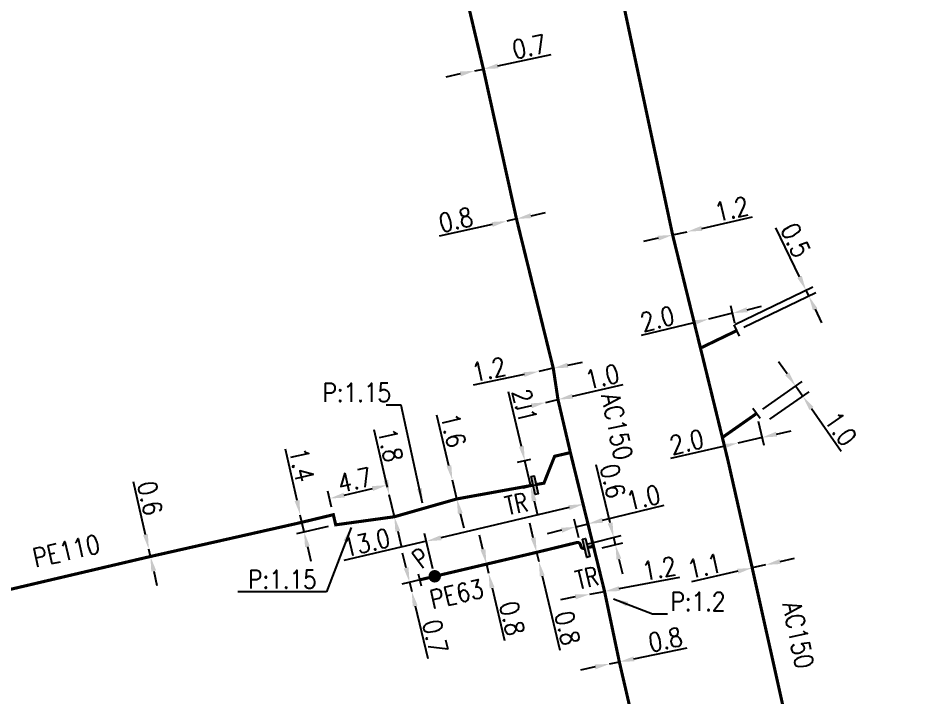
# Model space of a CAD drawing. Header units: millimetres. Extents: x 149996 to 151004, y 126998 to 128018.
# Drawn here: x 150835.9 to 150908.2, y 127224.4 to 127279.1 of the extents above; entities that cross this region are included whole.
import ezdxf
from ezdxf.enums import TextEntityAlignment as Align

# ---------------------------------------------------------------- set-up
doc = ezdxf.new("R2010")
doc.units = ezdxf.units.MM
doc.header["$PDMODE"] = 34
for name, pattern in [('L_100_AP', [14, 10, -1.5, 1, -1.5]), ('L_25_AP', [2000, 1000, 1000]), ('L_25_PE', [2000, 1000, 1000])]:
    doc.linetypes.add(name, pattern=pattern)
doc.layers.get('0').update_dxf_attribs({"linetype": 'CONTINUOUS'})
doc.layers.get('DEFPOINTS').update_dxf_attribs({"linetype": 'CONTINUOUS'})
for name, color, linetype in [('L_140', 3, 'CONTINUOUS'), ('L_150', 1, 'CONTINUOUS'), ('L_300', 7, 'CONTINUOUS'), ('L_340', 7, 'CONTINUOUS')]:
    doc.layers.add(name, color=color, linetype=linetype)
doc.styles.add('G_ROMANS', font='ROMANS.SHX', dxfattribs={"width": 0.75})
doc.styles.get("Standard").update_dxf_attribs({"font": 'romans.shx', "width": 0.85})
doc.dimstyles.get("Standard").update_dxf_attribs({"dimtxt": 1.5, "dimasz": 1.2, "dimexe": 0.625, "dimexo": 0.625, "dimgap": 0.25, "dimtad": 1, "dimdec": 1, "dimzin": 0, "dimdsep": 46, "dimtxsty": 'Standard', "dimcen": -0.5, "dimadec": 0, "dimazin": 0, "dimtfac": 1, "dimtdec": 1, "dimtmove": 0, "dimatfit": 3, "dimfxl": 0, "dimtolj": 1, "dimtzin": 0, "dimarcsym": 0})

# ---------------------------------------------------------------- blocks, each defined once
blk = doc.blocks.new('*D74')
at = {"layer": 'DEFPOINTS', "color": 0, "linetype": 'Continuous', "transparency": 16777216}
for p in [(150870.852, 127241.847), (150870.852, 127241.847), (150871.211, 127240.339)]:
    blk.add_point(p, dxfattribs=at)
at = {"layer": 'L_150', "color": 0, "linetype": 'Continuous', "lineweight": -2, "transparency": 16777216}
for p, q in [((150870.574, 127243.014), (150869.605, 127247.09)), ((150871.211, 127240.339), (150870.852, 127241.847)), ((150871.489, 127239.171), (150871.767, 127238.004))]:
    blk.add_line(p, q, dxfattribs=at)
at = {"layer": 'L_150', "color": 0, "linetype": 'Continuous', "transparency": 16777216}
for points in [[(150870.769, 127243.06), (150870.38, 127242.968), (150870.852, 127241.847)], [(150871.683, 127239.218), (150871.294, 127239.125), (150871.211, 127240.339)]]:
    blk.add_solid(points, dxfattribs=at)
at = {"layer": 'L_150', "color": 0, "linetype": 'Continuous', "transparency": 16777216, "insert": (150870.923, 127245.867), "char_height": 1.5, "attachment_point": 5, "rotation": 283.38438}
blk.add_mtext('\\A1;1.6', dxfattribs=at)
blk = doc.blocks.new('*D87')
at = {"layer": 'DEFPOINTS', "color": 0, "linetype": 'Continuous', "transparency": 16777216}
for p in [(150876.014, 127262.884), (150875.234, 127262.708), (150875.234, 127262.708)]:
    blk.add_point(p, dxfattribs=at)
at = {"layer": 'L_150', "color": 0, "linetype": 'Continuous', "lineweight": -2, "transparency": 16777216}
for p, q in [((150876.014, 127262.884), (150875.234, 127262.708)), ((150877.185, 127263.147), (150878.355, 127263.411)), ((150874.063, 127262.445), (150869.798, 127261.484))]:
    blk.add_line(p, q, dxfattribs=at)
at = {"layer": 'L_150', "color": 0, "linetype": 'Continuous', "transparency": 16777216}
for points in [[(150877.141, 127263.343), (150877.229, 127262.952), (150876.014, 127262.884)], [(150874.019, 127262.64), (150874.107, 127262.249), (150875.234, 127262.708)]]:
    blk.add_solid(points, dxfattribs=at)
at = {"layer": 'L_150', "color": 0, "linetype": 'Continuous', "transparency": 16777216, "insert": (150871.126, 127262.808), "char_height": 1.5, "attachment_point": 5, "rotation": 12.68803}
blk.add_mtext('\\A1;0.8', dxfattribs=at)
blk = doc.blocks.new('*D92')
at = {"layer": 'DEFPOINTS', "color": 0, "linetype": 'Continuous', "transparency": 16777216}
for p in [(150888.591, 127261.595), (150889.762, 127261.858), (150889.762, 127261.858)]:
    blk.add_point(p, dxfattribs=at)
at = {"layer": 'L_140', "color": 0, "linetype": 'Continuous', "lineweight": -2, "transparency": 16777216}
for p, q in [((150890.933, 127262.122), (150895.02, 127263.042)), ((150887.421, 127261.331), (150886.25, 127261.068)), ((150888.591, 127261.595), (150889.762, 127261.858))]:
    blk.add_line(p, q, dxfattribs=at)
at = {"layer": 'L_140', "color": 0, "linetype": 'Continuous', "transparency": 16777216}
for points in [[(150890.889, 127262.317), (150890.977, 127261.927), (150889.762, 127261.858)], [(150887.377, 127261.526), (150887.465, 127261.136), (150888.591, 127261.595)]]:
    blk.add_solid(points, dxfattribs=at)
at = {"layer": 'L_140', "color": 0, "linetype": 'Continuous', "transparency": 16777216, "insert": (150893.342, 127263.689), "char_height": 1.5, "attachment_point": 5, "rotation": 12.68803}
blk.add_mtext('\\A1;1.2', dxfattribs=at)
blk = doc.blocks.new('*D198')
at = {"layer": 'DEFPOINTS', "color": 0, "linetype": 'Continuous', "transparency": 16777216}
for p in [(150872.663, 127274.808), (150872.663, 127274.808), (150873.348, 127274.954)]:
    blk.add_point(p, dxfattribs=at)
at = {"layer": 'L_150', "color": 0, "linetype": 'Continuous', "lineweight": -2, "transparency": 16777216}
for p, q in [((150874.522, 127275.203), (150878.798, 127276.112)), ((150871.489, 127274.559), (150870.315, 127274.31)), ((150872.663, 127274.808), (150873.348, 127274.954))]:
    blk.add_line(p, q, dxfattribs=at)
at = {"layer": 'L_150', "color": 0, "linetype": 'Continuous', "transparency": 16777216}
for points in [[(150874.48, 127275.399), (150874.563, 127275.008), (150873.348, 127274.954)], [(150871.448, 127274.755), (150871.531, 127274.364), (150872.663, 127274.808)]]:
    blk.add_solid(points, dxfattribs=at)
at = {"layer": 'L_150', "color": 0, "linetype": 'Continuous', "transparency": 16777216, "insert": (150877.039, 127276.76), "char_height": 1.5, "attachment_point": 5, "rotation": 11.99362}
blk.add_mtext('\\A1;0.7', dxfattribs=at)
blk = doc.blocks.new('*D200')
at = {"layer": 'DEFPOINTS', "color": 0, "linetype": 'Continuous', "transparency": 16777216}
for p in [(150883.515, 127227.053), (150883.515, 127227.053), (150884.299, 127227.216)]:
    blk.add_point(p, dxfattribs=at)
at = {"layer": 'L_150', "color": 0, "linetype": 'Continuous', "lineweight": -2, "transparency": 16777216}
for p, q in [((150885.473, 127227.46), (150889.753, 127228.35)), ((150882.34, 127226.808), (150881.166, 127226.564)), ((150883.515, 127227.053), (150884.299, 127227.216))]:
    blk.add_line(p, q, dxfattribs=at)
at = {"layer": 'L_150', "color": 0, "linetype": 'Continuous', "transparency": 16777216}
for points in [[(150885.433, 127227.656), (150885.514, 127227.264), (150884.299, 127227.216)], [(150882.3, 127227.004), (150882.381, 127226.612), (150883.515, 127227.053)]]:
    blk.add_solid(points, dxfattribs=at)
at = {"layer": 'L_150', "color": 0, "linetype": 'Continuous', "transparency": 16777216, "insert": (150887.997, 127229.006), "char_height": 1.5, "attachment_point": 5, "rotation": 11.75149}
blk.add_mtext('\\A1;0.8', dxfattribs=at)
blk = doc.blocks.new('L_340_07')
at = {"color": 0, "linetype": 'Continuous', "const_width": 0.25, "flags": 128}
blk.add_lwpolyline([(0, 0), (1.25, 0)], dxfattribs=at)
at = {"color": 0, "linetype": 'Continuous', "flags": 128}
blk.add_lwpolyline([(1.25, -0.5), (1.25, 0.5)], dxfattribs=at)
at = {"color": 0, "linetype": 'Continuous', "style": 'G_ROMANS', "width": 0.75, "flags": 3}
for tag, p in [('DEF_LEG', (0.723, -3.465)), ('DEF_COUP', (0.723, -5.965)), ('DEF_TYPE', (0.723, -8.465))]:
    blk.add_attdef(tag, text='', height=1.2, dxfattribs=at).set_placement(p, align=Align.MIDDLE)
blk = doc.blocks.new('*D201')
at = {"layer": 'DEFPOINTS', "color": 0, "linetype": 'Continuous', "transparency": 16777216}
for p in [(150877.804, 127250.608), (150877.804, 127250.608), (150878.978, 127250.857)]:
    blk.add_point(p, dxfattribs=at)
at = {"layer": 'L_150', "color": 0, "linetype": 'Continuous', "lineweight": -2, "transparency": 16777216}
for p, q in [((150880.152, 127251.107), (150881.326, 127251.356)), ((150878.978, 127250.857), (150877.804, 127250.608)), ((150876.63, 127250.358), (150872.533, 127249.488))]:
    blk.add_line(p, q, dxfattribs=at)
at = {"layer": 'L_150', "color": 0, "linetype": 'Continuous', "transparency": 16777216}
for points in [[(150880.11, 127251.302), (150880.193, 127250.911), (150878.978, 127250.857)], [(150876.589, 127250.554), (150876.672, 127250.163), (150877.804, 127250.608)]]:
    blk.add_solid(points, dxfattribs=at)
at = {"layer": 'L_150', "color": 0, "linetype": 'Continuous', "transparency": 16777216, "insert": (150873.787, 127250.777), "char_height": 1.5, "attachment_point": 5, "rotation": 11.99362}
blk.add_mtext('\\A1;1.2', dxfattribs=at)
blk = doc.blocks.new('*D202')
at = {"layer": 'DEFPOINTS', "color": 0, "linetype": 'Continuous', "transparency": 16777216}
for p in [(150879.358, 127248.335), (150878.383, 127248.11), (150878.383, 127248.11)]:
    blk.add_point(p, dxfattribs=at)
at = {"layer": 'L_150', "color": 0, "linetype": 'Continuous', "lineweight": -2, "transparency": 16777216}
for p, q in [((150880.527, 127248.607), (150884.608, 127249.553)), ((150878.383, 127248.11), (150879.358, 127248.335)), ((150877.214, 127247.839), (150876.045, 127247.568))]:
    blk.add_line(p, q, dxfattribs=at)
at = {"layer": 'L_150', "color": 0, "linetype": 'Continuous', "transparency": 16777216}
for points in [[(150880.481, 127248.801), (150880.572, 127248.412), (150879.358, 127248.335)], [(150877.169, 127248.033), (150877.26, 127247.644), (150878.383, 127248.11)]]:
    blk.add_solid(points, dxfattribs=at)
at = {"layer": 'L_150', "color": 0, "linetype": 'Continuous', "transparency": 16777216, "insert": (150882.926, 127250.189), "char_height": 1.5, "attachment_point": 5, "rotation": 13.05432}
blk.add_mtext('\\A1;1.0', dxfattribs=at)
blk = doc.blocks.new('*D203')
at = {"layer": 'DEFPOINTS', "color": 0, "linetype": 'Continuous', "transparency": 16777216}
for p in [(150881.414, 127239.919), (150881.834, 127238.138), (150869.428, 127234.109)]:
    blk.add_point(p, dxfattribs=at)
at = {"layer": 'L_300', "color": 0, "linetype": 'Continuous', "lineweight": -2, "transparency": 16777216}
for p, q in [((150881.691, 127238.746), (150881.271, 127240.527)), ((150880.246, 127239.644), (150869.929, 127237.21)), ((150869.284, 127234.717), (150868.618, 127237.543)), ((150868.761, 127236.935), (150862.118, 127235.368))]:
    blk.add_line(p, q, dxfattribs=at)
at = {"layer": 'L_300', "color": 0, "linetype": 'Continuous', "transparency": 16777216}
for points in [[(150880.2, 127239.838), (150880.292, 127239.449), (150881.414, 127239.919)], [(150869.883, 127237.405), (150869.975, 127237.016), (150868.761, 127236.935)]]:
    blk.add_solid(points, dxfattribs=at)
at = {"layer": 'L_300', "color": 0, "linetype": 'Continuous', "transparency": 16777216, "insert": (150863.934, 127236.824), "char_height": 1.5, "attachment_point": 5, "rotation": 13.2706}
blk.add_mtext('\\A1;13.0', dxfattribs=at)
blk = doc.blocks.new('*D204')
at = {"layer": 'DEFPOINTS', "color": 0, "linetype": 'Continuous', "transparency": 16777216}
for p in [(150876.683, 127243.403), (150877.745, 127243.651), (150878.223, 127241.607)]:
    blk.add_point(p, dxfattribs=at)
at = {"layer": 'L_150', "color": 0, "linetype": 'Continuous', "lineweight": -2, "transparency": 16777216}
for p, q in [((150876.41, 127244.572), (150875.381, 127248.971)), ((150877.136, 127243.509), (150876.074, 127243.261)), ((150877.161, 127241.358), (150876.683, 127243.403)), ((150877.614, 127241.464), (150876.553, 127241.216)), ((150877.434, 127240.19), (150877.708, 127239.021))]:
    blk.add_line(p, q, dxfattribs=at)
at = {"layer": 'L_150', "color": 0, "linetype": 'Continuous', "transparency": 16777216}
for points in [[(150876.604, 127244.617), (150876.215, 127244.526), (150876.683, 127243.403)], [(150877.629, 127240.235), (150877.24, 127240.144), (150877.161, 127241.358)]]:
    blk.add_solid(points, dxfattribs=at)
at = {"layer": 'L_150', "color": 0, "linetype": 'Continuous', "transparency": 16777216, "insert": (150876.674, 127247.832), "char_height": 1.5, "attachment_point": 5, "rotation": 283.16297}
blk.add_mtext('\\A1;2.1', dxfattribs=at)
blk = doc.blocks.new('L_340_19')
at = {"linetype": 'Continuous'}
blk.add_hatch(color=0, dxfattribs=at).paths.add_polyline_path([(0.125, 0.75), (-0.125, 0.75), (-0.125, -0.75), (0.125, -0.75)])
at = {"color": 0, "linetype": 'Continuous'}
blk.add_lwpolyline([(-0.125, 0.75), (0.125, 0.75), (0.125, -0.75), (-0.125, -0.75)], close=True, dxfattribs=at)
at = {"color": 0, "linetype": 'Continuous', "style": 'G_ROMANS', "width": 0.75}
for tag, height, flags, p in [('TR', 1.5, 8, (0, 3)), ('DEF_LEG', 1.2, 3, (0, -5)), ('DEF_COUP', 1.2, 3, (0, -7.5)), ('DEF_TYPE', 1.2, 3, (0, -10))]:
    blk.add_attdef(tag, text='', height=height, dxfattribs=dict(at, flags=flags)).set_placement(p, align=Align.MIDDLE)
blk = doc.blocks.new('*D206')
at = {"layer": 'DEFPOINTS', "color": 0, "linetype": 'Continuous', "transparency": 16777216}
for p in [(150895, 127234.782), (150896.072, 127235.026), (150896.072, 127235.026)]:
    blk.add_point(p, dxfattribs=at)
at = {"layer": 'L_140', "color": 0, "linetype": 'Continuous', "lineweight": -2, "transparency": 16777216}
for p, q in [((150897.242, 127235.293), (150898.412, 127235.56)), ((150893.83, 127234.515), (150890.101, 127233.664)), ((150896.072, 127235.026), (150895, 127234.782))]:
    blk.add_line(p, q, dxfattribs=at)
at = {"layer": 'L_140', "color": 0, "linetype": 'Continuous', "transparency": 16777216}
for points in [[(150897.198, 127235.488), (150897.287, 127235.098), (150896.072, 127235.026)], [(150893.785, 127234.71), (150893.874, 127234.32), (150895, 127234.782)]]:
    blk.add_solid(points, dxfattribs=at)
at = {"layer": 'L_140', "color": 0, "linetype": 'Continuous', "transparency": 16777216, "insert": (150891.158, 127234.931), "char_height": 1.5, "attachment_point": 5, "rotation": 12.852}
blk.add_mtext('\\A1;1.1', dxfattribs=at)
blk = doc.blocks.new('*D207')
at = {"layer": 'DEFPOINTS', "color": 0, "linetype": 'Continuous', "transparency": 16777216}
for p in [(150899.076, 127248.605), (150895.344, 127247.212), (150895.918, 127246.393)]:
    blk.add_point(p, dxfattribs=at)
at = {"layer": 'L_340', "color": 0, "linetype": 'Continuous', "lineweight": -2, "transparency": 16777216}
for p, q in [((150897.813, 127250.407), (150897.125, 127251.39)), ((150895.856, 127247.571), (150899.014, 127249.783)), ((150898.502, 127249.424), (150899.076, 127248.605)), ((150896.43, 127246.752), (150899.588, 127248.964)), ((150899.764, 127247.623), (150902.168, 127244.191))]:
    blk.add_line(p, q, dxfattribs=at)
at = {"layer": 'L_340', "color": 0, "linetype": 'Continuous', "transparency": 16777216}
for points in [[(150897.977, 127250.522), (150897.65, 127250.292), (150898.502, 127249.424)], [(150899.928, 127247.737), (150899.601, 127247.508), (150899.076, 127248.605)]]:
    blk.add_solid(points, dxfattribs=at)
at = {"layer": 'L_340', "color": 0, "linetype": 'Continuous', "transparency": 16777216, "insert": (150902.13, 127245.989), "char_height": 1.5, "attachment_point": 5, "rotation": 305.01531}
blk.add_mtext('\\A1;1.0', dxfattribs=at)
blk = doc.blocks.new('*D208')
at = {"layer": 'DEFPOINTS', "color": 0, "linetype": 'Continuous', "transparency": 16777216}
for p in [(150899.333, 127257.137), (150893.033, 127254.1), (150893.758, 127253.895)]:
    blk.add_point(p, dxfattribs=at)
at = {"layer": 'L_340', "color": 0, "linetype": 'Continuous', "lineweight": -2, "transparency": 16777216}
for p, q in [((150898.811, 127258.218), (150896.913, 127262.156)), ((150893.596, 127254.372), (150899.896, 127257.409)), ((150894.321, 127254.166), (150900.113, 127256.958)), ((150899.55, 127256.687), (150899.333, 127257.137)), ((150900.071, 127255.606), (150900.592, 127254.525))]:
    blk.add_line(p, q, dxfattribs=at)
at = {"layer": 'L_340', "color": 0, "linetype": 'Continuous', "transparency": 16777216}
for points in [[(150898.992, 127258.305), (150898.631, 127258.131), (150899.333, 127257.137)], [(150900.251, 127255.693), (150899.891, 127255.519), (150899.55, 127256.687)]]:
    blk.add_solid(points, dxfattribs=at)
at = {"layer": 'L_340', "color": 0, "linetype": 'Continuous', "transparency": 16777216, "insert": (150898.503, 127261.162), "char_height": 1.5, "attachment_point": 5, "rotation": 295.73604}
blk.add_mtext('\\A1;0.5', dxfattribs=at)
blk = doc.blocks.new('*D209')
at = {"layer": 'DEFPOINTS', "color": 0, "linetype": 'Continuous', "transparency": 16777216}
for p in [(150891.476, 127254.814), (150891.476, 127254.814), (150893.758, 127253.895)]:
    blk.add_point(p, dxfattribs=at)
at = {"layer": 'L_340', "color": 0, "linetype": 'Continuous', "lineweight": -2, "transparency": 16777216}
for p, q in [((150893.61, 127254.502), (150893.271, 127255.894)), ((150894.585, 127255.571), (150895.751, 127255.854)), ((150893.419, 127255.287), (150891.476, 127254.814)), ((150890.31, 127254.531), (150886.062, 127253.497))]:
    blk.add_line(p, q, dxfattribs=at)
at = {"layer": 'L_340', "color": 0, "linetype": 'Continuous', "transparency": 16777216}
for points in [[(150894.538, 127255.765), (150894.632, 127255.376), (150893.419, 127255.287)], [(150890.263, 127254.725), (150890.357, 127254.336), (150891.476, 127254.814)]]:
    blk.add_solid(points, dxfattribs=at)
at = {"layer": 'L_340', "color": 0, "linetype": 'Continuous', "transparency": 16777216, "insert": (150887.367, 127254.844), "char_height": 1.5, "attachment_point": 5, "rotation": 13.67422}
blk.add_mtext('\\A1;2.0', dxfattribs=at)
blk = doc.blocks.new('*D210')
at = {"layer": 'DEFPOINTS', "color": 0, "linetype": 'Continuous', "transparency": 16777216}
for p in [(150895.348, 127247.214), (150893.839, 127244.839), (150893.839, 127244.839)]:
    blk.add_point(p, dxfattribs=at)
at = {"layer": 'L_340', "color": 0, "linetype": 'Continuous', "lineweight": -2, "transparency": 16777216}
for p, q in [((150895.487, 127246.605), (150895.928, 127244.676)), ((150896.959, 127245.553), (150898.129, 127245.821)), ((150895.789, 127245.285), (150893.839, 127244.839)), ((150892.67, 127244.571), (150888.408, 127243.596))]:
    blk.add_line(p, q, dxfattribs=at)
at = {"layer": 'L_340', "color": 0, "linetype": 'Continuous', "transparency": 16777216}
for points in [[(150896.914, 127245.748), (150897.003, 127245.358), (150895.789, 127245.285)], [(150892.625, 127244.766), (150892.714, 127244.377), (150893.839, 127244.839)]]:
    blk.add_solid(points, dxfattribs=at)
at = {"layer": 'L_340', "color": 0, "linetype": 'Continuous', "transparency": 16777216, "insert": (150889.731, 127244.925), "char_height": 1.5, "attachment_point": 5, "rotation": 12.89096}
blk.add_mtext('\\A1;2.0', dxfattribs=at)
blk = doc.blocks.new('*D362')
at = {"layer": 'DEFPOINTS', "color": 0, "linetype": 'Continuous', "transparency": 16777216}
for p in [(150877.639, 127236.04), (150877.813, 127235.31), (150877.813, 127235.31)]:
    blk.add_point(p, dxfattribs=at)
at = {"layer": 'L_150', "color": 0, "linetype": 'Continuous', "lineweight": -2, "transparency": 16777216}
for p, q in [((150877.361, 127237.207), (150877.084, 127238.375)), ((150877.639, 127236.04), (150877.813, 127235.31)), ((150878.091, 127234.143), (150879.515, 127228.158))]:
    blk.add_line(p, q, dxfattribs=at)
at = {"layer": 'L_150', "color": 0, "linetype": 'Continuous', "transparency": 16777216}
for points in [[(150877.556, 127237.254), (150877.167, 127237.161), (150877.639, 127236.04)], [(150878.285, 127234.189), (150877.896, 127234.097), (150877.813, 127235.31)]]:
    blk.add_solid(points, dxfattribs=at)
at = {"layer": 'L_150', "color": 0, "linetype": 'Continuous', "transparency": 16777216, "insert": (150880.12, 127229.932), "char_height": 1.5, "attachment_point": 5, "rotation": 283.38438}
blk.add_mtext('\\A1;0.8', dxfattribs=at)
blk = doc.blocks.new('*D363')
at = {"layer": 'DEFPOINTS', "color": 0, "linetype": 'Continuous', "transparency": 16777216}
for p in [(150873.595, 127235.088), (150873.768, 127234.358), (150873.768, 127234.358)]:
    blk.add_point(p, dxfattribs=at)
at = {"layer": 'L_150', "color": 0, "linetype": 'Continuous', "lineweight": -2, "transparency": 16777216}
for p, q in [((150873.317, 127236.255), (150873.039, 127237.423)), ((150873.595, 127235.088), (150873.768, 127234.358)), ((150874.046, 127233.191), (150875.058, 127228.938))]:
    blk.add_line(p, q, dxfattribs=at)
at = {"layer": 'L_150', "color": 0, "linetype": 'Continuous', "transparency": 16777216}
for points in [[(150873.512, 127236.301), (150873.122, 127236.209), (150873.595, 127235.088)], [(150874.241, 127233.237), (150873.852, 127233.144), (150873.768, 127234.358)]]:
    blk.add_solid(points, dxfattribs=at)
at = {"layer": 'L_150', "color": 0, "linetype": 'Continuous', "transparency": 16777216, "insert": (150875.664, 127230.712), "char_height": 1.5, "attachment_point": 5, "rotation": 283.38438}
blk.add_mtext('\\A1;0.8', dxfattribs=at)
blk = doc.blocks.new('*D364')
at = {"layer": 'DEFPOINTS', "color": 0, "linetype": 'Continuous', "transparency": 16777216}
for p in [(150881.929, 127232.67), (150881.929, 127232.67), (150883.108, 127232.892)]:
    blk.add_point(p, dxfattribs=at)
at = {"layer": 'L_150', "color": 0, "linetype": 'Continuous', "lineweight": -2, "transparency": 16777216}
for p, q in [((150884.288, 127233.114), (150889.158, 127234.03)), ((150880.75, 127232.448), (150879.57, 127232.226)), ((150881.929, 127232.67), (150883.108, 127232.892))]:
    blk.add_line(p, q, dxfattribs=at)
at = {"layer": 'L_150', "color": 0, "linetype": 'Continuous', "transparency": 16777216}
for points in [[(150884.251, 127233.31), (150884.325, 127232.917), (150883.108, 127232.892)], [(150880.713, 127232.644), (150880.787, 127232.251), (150881.929, 127232.67)]]:
    blk.add_solid(points, dxfattribs=at)
at = {"layer": 'L_150', "color": 0, "linetype": 'Continuous', "transparency": 16777216, "insert": (150887.504, 127234.737), "char_height": 1.5, "attachment_point": 5, "rotation": 10.66153}
blk.add_mtext('\\A1;1.2', dxfattribs=at)
blk = doc.blocks.new('L_300_12')
at = {"color": 0, "linetype": 'Continuous', "const_width": 0.497, "flags": 128}
blk.add_lwpolyline([(-0.252, 0, 1), (0.252, 0, 1)], format="xyb", close=True, dxfattribs=at)
at = {"color": 0, "linetype": 'Continuous', "style": 'G_ROMANS', "width": 0.75}
blk.add_text('P', height=1.5, dxfattribs=at).set_placement((0, 1.85), align=Align.MIDDLE)
at = {"color": 0, "linetype": 'Continuous', "style": 'G_ROMANS', "width": 0.75, "flags": 3}
for tag, p in [('DEF_LEG', (0, -5)), ('DEF_COUP', (0, -7.5)), ('DEF_TYPE', (0, -10))]:
    blk.add_attdef(tag, text='', height=1.2, dxfattribs=at).set_placement(p, align=Align.MIDDLE)
blk = doc.blocks.new('*D365')
at = {"layer": 'DEFPOINTS', "color": 0, "linetype": 'Continuous', "transparency": 16777216}
for p in [(150881.181, 127236.589), (150882.295, 127236.242), (150883.984, 127236.652)]:
    blk.add_point(p, dxfattribs=at)
at = {"layer": 'L_150', "color": 0, "linetype": 'Continuous', "lineweight": -2, "transparency": 16777216}
for p, q in [((150883.559, 127238.401), (150882.421, 127243.086)), ((150881.789, 127236.736), (150884.45, 127237.383)), ((150882.902, 127236.389), (150884.591, 127236.8)), ((150883.984, 127236.652), (150883.842, 127237.235)), ((150884.267, 127235.486), (150884.55, 127234.32))]:
    blk.add_line(p, q, dxfattribs=at)
at = {"layer": 'L_150', "color": 0, "linetype": 'Continuous', "transparency": 16777216}
for points in [[(150883.753, 127238.448), (150883.365, 127238.354), (150883.842, 127237.235)], [(150884.461, 127235.533), (150884.073, 127235.439), (150883.984, 127236.652)]]:
    blk.add_solid(points, dxfattribs=at)
at = {"layer": 'L_150', "color": 0, "linetype": 'Continuous', "transparency": 16777216, "insert": (150883.767, 127241.781), "char_height": 1.5, "attachment_point": 5, "rotation": 283.65041}
blk.add_mtext('\\A1;0.6', dxfattribs=at)
blk = doc.blocks.new('*D366')
at = {"layer": 'DEFPOINTS', "color": 0, "linetype": 'Continuous', "transparency": 16777216}
for p in [(150881.786, 127238.336), (150881.834, 127238.138), (150881.181, 127236.589)]:
    blk.add_point(p, dxfattribs=at)
at = {"layer": 'L_150', "color": 0, "linetype": 'Continuous', "lineweight": -2, "transparency": 16777216}
for p, q in [((150882.952, 127238.619), (150887.922, 127239.826)), ((150881.687, 127238.745), (150881.639, 127238.943)), ((150881.034, 127237.196), (150880.667, 127238.707)), ((150880.814, 127238.1), (150881.786, 127238.336)), ((150879.648, 127237.816), (150878.482, 127237.533))]:
    blk.add_line(p, q, dxfattribs=at)
at = {"layer": 'L_150', "color": 0, "linetype": 'Continuous', "transparency": 16777216}
for points in [[(150882.905, 127238.813), (150882.999, 127238.424), (150881.786, 127238.336)], [(150879.601, 127238.011), (150879.695, 127237.622), (150880.814, 127238.1)]]:
    blk.add_solid(points, dxfattribs=at)
at = {"layer": 'L_150', "color": 0, "linetype": 'Continuous', "transparency": 16777216, "insert": (150886.233, 127240.445), "char_height": 1.5, "attachment_point": 5, "rotation": 13.65041}
blk.add_mtext('\\A1;1.0', dxfattribs=at)
blk = doc.blocks.new('*D367')
at = {"layer": 'DEFPOINTS', "color": 0, "linetype": 'Continuous', "transparency": 16777216}
for p in [(150869.428, 127234.109), (150867.575, 127232.897), (150867.575, 127232.897)]:
    blk.add_point(p, dxfattribs=at)
at = {"layer": 'L_300', "color": 0, "linetype": 'Continuous', "lineweight": -2, "transparency": 16777216}
for p, q in [((150867.124, 127234.794), (150866.846, 127235.962)), ((150868.82, 127233.964), (150866.793, 127233.482)), ((150867.401, 127233.627), (150867.575, 127232.897)), ((150867.853, 127231.73), (150868.865, 127227.477))]:
    blk.add_line(p, q, dxfattribs=at)
at = {"layer": 'L_300', "color": 0, "linetype": 'Continuous', "transparency": 16777216}
for points in [[(150867.318, 127234.841), (150866.929, 127234.748), (150867.401, 127233.627)], [(150868.047, 127231.776), (150867.658, 127231.684), (150867.575, 127232.897)]]:
    blk.add_solid(points, dxfattribs=at)
at = {"layer": 'L_300', "color": 0, "linetype": 'Continuous', "transparency": 16777216, "insert": (150869.47, 127229.251), "char_height": 1.5, "attachment_point": 5, "rotation": 283.38438}
blk.add_mtext('\\A1;0.7', dxfattribs=at)
blk = doc.blocks.new('*D615')
at = {"layer": 'DEFPOINTS', "color": 0, "linetype": 'Continuous', "transparency": 16777216}
for p in [(150865.77, 127240.658), (150865.77, 127240.658), (150866.18, 127238.905)]:
    blk.add_point(p, dxfattribs=at)
at = {"layer": 'L_150', "color": 0, "linetype": 'Continuous', "lineweight": -2, "transparency": 16777216}
for p, q in [((150865.497, 127241.827), (150864.543, 127245.906)), ((150866.18, 127238.905), (150865.77, 127240.658)), ((150866.453, 127237.737), (150866.726, 127236.569))]:
    blk.add_line(p, q, dxfattribs=at)
at = {"layer": 'L_150', "color": 0, "linetype": 'Continuous', "transparency": 16777216}
for points in [[(150865.691, 127241.872), (150865.302, 127241.781), (150865.77, 127240.658)], [(150866.648, 127237.783), (150866.258, 127237.691), (150866.18, 127238.905)]]:
    blk.add_solid(points, dxfattribs=at)
at = {"layer": 'L_150', "color": 0, "linetype": 'Continuous', "transparency": 16777216, "insert": (150865.857, 127244.678), "char_height": 1.5, "attachment_point": 5, "rotation": 283.16297}
blk.add_mtext('\\A1;1.8', dxfattribs=at)
blk = doc.blocks.new('*D616')
at = {"layer": 'DEFPOINTS', "color": 0, "linetype": 'Continuous', "transparency": 16777216}
for p in [(150865.585, 127241.449), (150865.77, 127240.658), (150861.263, 127239.069)]:
    blk.add_point(p, dxfattribs=at)
at = {"layer": 'L_150', "color": 0, "linetype": 'Continuous', "lineweight": -2, "transparency": 16777216}
for p, q in [((150865.628, 127241.267), (150865.443, 127242.057)), ((150862.128, 127240.64), (150864.417, 127241.176)), ((150861.121, 127239.678), (150860.818, 127240.976))]:
    blk.add_line(p, q, dxfattribs=at)
at = {"layer": 'L_150', "color": 0, "linetype": 'Continuous', "transparency": 16777216}
for points in [[(150864.371, 127241.37), (150864.462, 127240.981), (150865.585, 127241.449)], [(150862.083, 127240.835), (150862.174, 127240.446), (150860.96, 127240.367)]]:
    blk.add_solid(points, dxfattribs=at)
at = {"layer": 'L_150', "color": 0, "linetype": 'Continuous', "transparency": 16777216, "insert": (150862.989, 127241.869), "char_height": 1.5, "attachment_point": 5, "rotation": 13.16297}
blk.add_mtext('\\A1;4.7', dxfattribs=at)
blk = doc.blocks.new('*D634')
at = {"layer": 'DEFPOINTS', "color": 0, "linetype": 'Continuous', "transparency": 16777216}
for p in [(150846.399, 127236.289), (150846.399, 127236.289), (150846.531, 127235.704)]:
    blk.add_point(p, dxfattribs=at)
at = {"layer": 'L_150', "color": 0, "linetype": 'Continuous', "lineweight": -2, "transparency": 16777216}
for p, q in [((150846.135, 127237.459), (150845.173, 127241.724)), ((150846.531, 127235.704), (150846.399, 127236.289)), ((150846.795, 127234.533), (150847.06, 127233.362))]:
    blk.add_line(p, q, dxfattribs=at)
at = {"layer": 'L_150', "color": 0, "linetype": 'Continuous', "transparency": 16777216}
for points in [[(150846.33, 127237.503), (150845.94, 127237.415), (150846.399, 127236.289)], [(150846.991, 127234.577), (150846.6, 127234.489), (150846.531, 127235.704)]]:
    blk.add_solid(points, dxfattribs=at)
at = {"layer": 'L_150', "color": 0, "linetype": 'Continuous', "transparency": 16777216, "insert": (150846.498, 127240.397), "char_height": 1.5, "attachment_point": 5, "rotation": 282.71111}
blk.add_mtext('\\A1;0.6', dxfattribs=at)
blk = doc.blocks.new('*D643')
at = {"layer": 'DEFPOINTS', "color": 0, "linetype": 'Continuous', "transparency": 16777216}
for p in [(150858.603, 127239.041), (150858.603, 127239.041), (150861.454, 127238.253)]:
    blk.add_point(p, dxfattribs=at)
at = {"layer": 'L_150', "color": 0, "linetype": 'Continuous', "lineweight": -2, "transparency": 16777216}
for p, q in [((150858.339, 127240.212), (150857.403, 127244.358)), ((150858.91, 127237.679), (150858.603, 127239.041)), ((150860.845, 127238.115), (150858.3, 127237.541)), ((150859.174, 127236.508), (150859.438, 127235.338))]:
    blk.add_line(p, q, dxfattribs=at)
at = {"layer": 'L_150', "color": 0, "linetype": 'Continuous', "transparency": 16777216}
for points in [[(150858.534, 127240.256), (150858.143, 127240.168), (150858.603, 127239.041)], [(150859.369, 127236.552), (150858.979, 127236.464), (150858.91, 127237.679)]]:
    blk.add_solid(points, dxfattribs=at)
at = {"layer": 'L_150', "color": 0, "linetype": 'Continuous', "transparency": 16777216, "insert": (150858.714, 127243.09), "char_height": 1.5, "attachment_point": 5, "rotation": 282.71111}
blk.add_mtext('\\A1;1.4', dxfattribs=at)

msp = doc.modelspace()

# ---------------------------------------------------------------- linework, layer by layer
at = {"layer": 'L_140', "linetype": 'L_100_AP', "flags": 128}
msp.add_lwpolyline([(150948.317, 127000, 0.25, 0.25, 0), (150947.392, 127004.023, 0.25, 0.25, 0), (150943.73, 127019.952, 0.25, 0.25, 0), (150943.057, 127022.875, 0.25, 0.25, 0), (150941.545, 127028.652, 0.25, 0.25, 0), (150938.235, 127043.652, 0.25, 0.25, 0), (150936.863, 127049.74, 0.25, 0.25, 0), (150933.519, 127064.575, 0.25, 0.25, 0), (150932.64, 127068.477, 0.25, 0.25, 0), (150930.073, 127079.717, 0.25, 0.25, 0), (150929.825, 127080.799, 0.25, 0.25, 0), (150925.323, 127100.433, 0.25, 0.25, 0), (150922.192, 127114.088, 0.25, 0.25, 0), (150918.524, 127130.613, 0.25, 0.25, 0), (150917.46, 127135.405, 0.25, 0.25, 0), (150916.922, 127137.704, 0.25, 0.25, 0), (150914.843, 127146.589, 0.25, 0.25, 0), (150913.19, 127153.883, 0.25, 0.25, 0), (150910.564, 127165.476, 0.25, 0.25, 0), (150910.157, 127167.316, 0.25, 0.25, 0), (150908.125, 127176.497, 0.25, 0.25, 0), (150901.11, 127207.247, 0.25, 0.25, 0), (150900.893, 127208.226, 0.25, 0.25, 0), (150898.353, 127219.718, 0.25, 0.25, 0), (150895, 127234.782, 0.25, 0.25, 0), (150893.036, 127243.484, 0.25, 0.25, 0), (150891.215, 127250.927, 0.25, 0.25, 0), (150891.215, 127250.927, 0.25, 0.25, 0), (150891.215, 127250.927, 0.25, 0.25, 0), (150888.591, 127261.595, 0.25, 0.25, 0), (150883.038, 127287.655, 0.25, 0.25, 0), (150878.686, 127307.574, 0.25, 0.25, 0), (150876.966, 127315.443, 0.25, 0.25, 0), (150876.799, 127316.135, 0.25, 0.25, 0), (150875.072, 127323.267, 0.25, 0.25, 0), (150871.921, 127337.672, 0.25, 0.25, 0), (150869.927, 127346.237, 0.25, 0.25, 0), (150863.77, 127373.928, 0.25, 0.25, 0), (150861.288, 127384.898, 0.25, 0.25, 0), (150858.449, 127397.33, 0.25, 0.25, 0), (150851.895, 127426.532, 0.25, 0.25, 0), (150849.826, 127436.258, 0.25, 0.25, 0), (150847.643, 127445.435, 0.25, 0.25, 0), (150846.623, 127449.346, 0.25, 0.25, 0), (150841.596, 127472.527, 0.25, 0.25, 0), (150840.827, 127475.756, 0.25, 0.25, 0), (150843.068, 127476.374, 0.25, 0.25, 0), (150845.688, 127477.111, 0.25, 0.25, 0), (150847.236, 127473.418, 0.25, 0.25, 0), (150853.844, 127476.252, 0, 0, 0)], format="xyseb", dxfattribs=at)
at = {"layer": 'L_140', "linetype": 'L_100_AP', "const_width": 0.25, "flags": 128}
for points in [[(150892.632, 127253.352), (150892.632, 127253.352), (150890.832, 127252.484)], [(150892.595, 127245.286), (150894.324, 127246.497)]]:
    msp.add_lwpolyline(points, dxfattribs=at)
at = {"layer": 'L_150', "linetype": 'L_25_AP', "flags": 128}
msp.add_lwpolyline([(150936.155, 127000, 0.25, 0.25, 0), (150934.588, 127006.775, 0.25, 0.25, 0), (150933.602, 127011.041, 0.25, 0.25, 0), (150930.829, 127023.677, 0.25, 0.25, 0), (150929.366, 127030.336, 0.25, 0.25, 0), (150929.366, 127030.336, 0.25, 0.25, 0), (150927.187, 127039.758, 0.25, 0.25, 0), (150926.468, 127042.87, 0.25, 0.25, 0), (150925.487, 127047.111, 0.25, 0.25, 0), (150924.83, 127049.981, 0.25, 0.25, 0), (150918.65, 127077.217, 0.25, 0.25, 0), (150917.337, 127082.634, 0.25, 0.25, 0), (150915.024, 127092.179, 0.25, 0.25, 0), (150913.922, 127096.728, 0.25, 0.25, 0), (150913.561, 127099.324, 0.25, 0.25, 0), (150909.568, 127116.006, 0.25, 0.25, 0), (150909.327, 127117.078, 0.25, 0.25, 0), (150906.868, 127128.035, 0.25, 0.25, 0), (150903.29, 127143.977, 0.25, 0.25, 0), (150900.468, 127156.687, 0.25, 0.25, 0), (150899.825, 127159.587, 0.25, 0.25, 0), (150898.025, 127166.738, 0.25, 0.25, 0), (150895.831, 127176.512, 0.25, 0.25, 0), (150891.414, 127196.396, 0.25, 0.25, 0), (150888.772, 127207.92, 0.25, 0.25, 0), (150888.32, 127209.868, 0.25, 0.25, 0), (150886.499, 127217.724, 0.25, 0.25, 0), (150884.299, 127227.216, 0.25, 0.25, 0), (150883.108, 127232.892, 0.25, 0.25, 0), (150880.356, 127244.07, 0.25, 0.25, 0), (150879.358, 127248.335, 0.25, 0.25, 0), (150878.978, 127250.857, 0.25, 0.25, 0), (150876.014, 127262.884, 0.25, 0.25, 0), (150873.348, 127274.954, 0.25, 0.25, 0), (150871.542, 127282.604, 0.25, 0.25, 0), (150869.13, 127294.015, 0.25, 0.25, 0), (150867.359, 127303.589, 0.25, 0.25, 0), (150864.895, 127316.126, 0.25, 0.25, 0), (150862.879, 127325.283, 0.25, 0.25, 0), (150855.439, 127358.182, 0.25, 0.25, 0), (150853.238, 127368.34, 0.25, 0.25, 0), (150847.668, 127393.74, 0.25, 0.25, 0), (150845.094, 127404.644, 0.25, 0.25, 0), (150844.003, 127409.269, 0.25, 0.25, 0), (150842.947, 127414.084, 0.25, 0.25, 0), (150839.443, 127430.253, 0.25, 0.25, 0), (150836.525, 127443.252, 0.25, 0.25, 0), (150834.624, 127451.718, 0.25, 0.25, 0), (150831.6, 127464.102, 0.25, 0.25, 0), (150830.042, 127471.182, 0.25, 0.25, 0), (150830.042, 127471.182, 0.25, 0.25, 0), (150826.304, 127488.616, 0.25, 0.25, 0), (150825.652, 127491.654, 0.25, 0.25, 0), (150820.73, 127512.882, 0.25, 0.25, 0), (150819.129, 127520.352, 0.25, 0.25, 0), (150816.669, 127531.176, 0.25, 0.25, 0), (150813.157, 127548.768, 0.25, 0.25, 0), (150813.157, 127548.768, 0.25, 0.25, 0), (150810.698, 127554.686, 0, 0, 0)], format="xyseb", dxfattribs=at)
at = {"layer": 'L_150', "linetype": 'L_25_AP', "const_width": 0.25, "flags": 128}
for points in [[(150877.598, 127241.494), (150878.223, 127241.607), (150879.085, 127243.773), (150880.356, 127244.07)], [(150881.744, 127236.419), (150882.223, 127236.536)]]:
    msp.add_lwpolyline(points, dxfattribs=at)
at = {"layer": 'L_150', "linetype": 'L_25_PE', "const_width": 0.25, "flags": 128}
msp.add_lwpolyline([(150800.821, 127226.557), (150804.678, 127226.877), (150817.674, 127228.739), (150827.02, 127231.127), (150846.531, 127235.704), (150858.392, 127238.379), (150861.263, 127239.069), (150861.454, 127238.253), (150866.18, 127238.905), (150871.211, 127240.339), (150877.353, 127241.449)], dxfattribs=at)
at = {"layer": 'L_150', "linetype": 'L_25_PE', "flags": 128}
msp.add_lwpolyline([(150881.501, 127236.36, 0.25, 0.25, 0), (150881.494, 127236.359, 0.25, 0.25, -0.414214), (150881.193, 127236.543, 0.25, 0.25, 0), (150881.169, 127236.64, 0.25, 0.25, 0.414214), (150880.867, 127236.824, 0.25, 0.25, 0), (150877.639, 127236.04, 0.25, 0.25, 0), (150873.595, 127235.088, 0.25, 0.25, 0), (150873.595, 127235.088, 0.25, 0.25, 0), (150869.428, 127234.109, 0, 0, 0)], format="xyseb", dxfattribs=at)

# ---------------------------------------------------------------- block references
at = {"layer": 'L_300', "rotation": 36.72989774319693}
msp.add_blockref('L_300_12', (150869.428, 127234.109), dxfattribs=at)
at = {"layer": 'L_340'}
for p, rotation in [((150892.632, 127253.352), 25.73604364252163), ((150894.324, 127246.497), 35.01531302089219), ((150869.428, 127234.109), 193.3843849244982)]:
    msp.add_blockref('L_340_07', p, dxfattribs=dict(at, rotation=rotation))
ref = msp.add_blockref('L_340_19', (150877.48, 127241.445), dxfattribs=dict(at, rotation=12.25868245219388))
ref.add_attrib('TR', 'TR', dxfattribs={"layer": '0', "color": 0, "linetype": 'Continuous', "height": 1.5, "rotation": 12.25868, "style": 'G_ROMANS', "width": 0.75, "flags": 8}).set_placement((150876.003, 127239.939), align=Align.MIDDLE)
ref = msp.add_blockref('L_340_19', (150881.622, 127236.39), dxfattribs=dict(at, rotation=13.65041333953045))
ref.add_attrib('TR', 'TR', dxfattribs={"layer": '0', "color": 0, "linetype": 'Continuous', "height": 1.5, "rotation": 13.65041, "style": 'G_ROMANS', "width": 0.75, "flags": 8}).set_placement((150881.682, 127233.979), align=Align.MIDDLE)

# ---------------------------------------------------------------- texts
at = {"layer": 'L_140', "linetype": 'Continuous', "width": 0.85}
msp.add_text('AC150', height=1.5, rotation=281.69256, dxfattribs=at).set_placement((150898.713, 127229.372), align=Align.MIDDLE)
at = {"layer": 'L_150', "linetype": 'Continuous', "width": 0.85}
for s, rotation, p in [('AC150', 281.68804, (150884.118, 127246.164)), ('PE110', 12.71111, (150839.755, 127236.159)), ('PE63', 12.91065, (150871.188, 127232.687))]:
    msp.add_text(s, height=1.5, rotation=rotation, dxfattribs=at).set_placement(p, align=Align.MIDDLE)
at = {"layer": 'L_150', "linetype": 'Continuous', "char_height": 1.5}
for s, insert, attachment_point in [('P:1.15', (150865.913, 127248.147), 9), ('P:1.15', (150859.911, 127233.114), 9), ('P:1.2', (150888.423, 127231.326), 7)]:
    msp.add_mtext(s, dxfattribs=dict(at, insert=insert, attachment_point=attachment_point))

# ---------------------------------------------------------------- dimensions: what is measured, and where the dimension line sits
at = {"layer": 'L_140', "linetype": 'Continuous'}
for base, p1, p2, angle, picture, middle in [((150889.762, 127261.858), (150888.591, 127261.595), (150889.762, 127261.858), 12.68803, '*D92', (150893.562, 127262.714)), ((150896.072, 127235.026), (150895, 127234.782), (150896.072, 127235.026), 192.852, '*D206', (150891.38, 127233.956))]:
    dim = msp.add_linear_dim(base=base, p1=p1, p2=p2, angle=angle, dimstyle='Standard', override={"dimexe": 0.625, "dimtad": 1, "dimse1": 0, "dimse2": 0, "dimtmove": 0, "dimatfit": 3}, dxfattribs=at)
    dim.commit()
    dim.dimension.update_dxf_attribs({"geometry": picture, "text_midpoint": middle, "dimtype": 160})
at = {"layer": 'L_150', "linetype": 'Continuous'}
for base, p1, p2, angle, picture, middle in [((150872.663, 127274.808), (150873.348, 127274.954), (150872.663, 127274.808), 11.99362, '*D198', (150877.246, 127275.782)), ((150875.234, 127262.708), (150876.014, 127262.884), (150875.234, 127262.708), 192.68803, '*D87', (150871.345, 127261.833)), ((150877.804, 127250.608), (150878.978, 127250.857), (150877.804, 127250.608), 11.99362, '*D201', (150873.995, 127249.798)), ((150878.383, 127248.11), (150879.358, 127248.335), (150878.383, 127248.11), 13.05432, '*D202', (150883.152, 127249.215)), ((150876.683, 127243.403), (150878.223, 127241.607), (150877.745, 127243.651), 283.16297, '*D204', (150875.7, 127247.604)), ((150870.8521, 127241.8467), (150871.2109, 127240.3388), (150870.8521, 127241.8467), 103.38438, '*D74', (150869.9506, 127245.6356)), ((150883.984, 127236.652), (150881.181, 127236.589), (150882.295, 127236.242), 103.65041, '*D365', (150882.795, 127241.545)), ((150881.786, 127238.336), (150881.181, 127236.589), (150881.834, 127238.138), 193.65041, '*D366', (150886.469, 127239.473)), ((150877.813, 127235.31), (150877.639, 127236.04), (150877.813, 127235.31), 103.38438, '*D362', (150879.147, 127229.701)), ((150873.768, 127234.358), (150873.595, 127235.088), (150873.768, 127234.358), 103.38438, '*D363', (150874.691, 127230.481)), ((150881.929, 127232.67), (150883.108, 127232.892), (150881.929, 127232.67), 10.66153, '*D364', (150887.689, 127233.754)), ((150883.515, 127227.053), (150884.299, 127227.216), (150883.515, 127227.053), 11.75149, '*D200', (150888.201, 127228.027))]:
    dim = msp.add_linear_dim(base=base, p1=p1, p2=p2, angle=angle, dimstyle='Standard', override={"dimexe": 0.625, "dimtad": 1, "dimse1": 0, "dimse2": 0, "dimtmove": 0, "dimatfit": 3}, dxfattribs=at)
    dim.commit()
    dim.dimension.update_dxf_attribs({"geometry": picture, "text_midpoint": middle, "dimtype": 160})
for base, p1, p2, angle, picture, middle in [((150865.77, 127240.658), (150866.18, 127238.905), (150865.77, 127240.658), 283.16297, '*D615', (150864.883, 127244.451)), ((150858.603, 127239.041), (150861.454, 127238.253), (150858.603, 127239.041), 282.71111, '*D643', (150857.739, 127242.87)), ((150865.5851, 127241.4489), (150861.2635, 127239.0691), (150865.77, 127240.6582), 193.16297, '*D616', (150863.2162, 127240.8949)), ((150846.399, 127236.289), (150846.531, 127235.704), (150846.399, 127236.289), 282.71111, '*D634', (150845.522, 127240.177))]:
    dim = msp.add_linear_dim(base=base, p1=p1, p2=p2, angle=angle, dimstyle='Standard', dxfattribs=at)
    dim.commit()
    dim.dimension.update_dxf_attribs({"geometry": picture, "text_midpoint": middle, "dimtype": 160})
at = {"layer": 'L_300', "linetype": 'Continuous'}
for base, p1, p2, angle, picture, middle in [((150881.414, 127239.919), (150869.428, 127234.109), (150881.834, 127238.138), 193.2706, '*D203', (150864.164, 127235.851)), ((150867.5749, 127232.8974), (150869.4277, 127234.1092), (150867.5749, 127232.8974), 103.38438, '*D367', (150868.4975, 127229.0199))]:
    dim = msp.add_linear_dim(base=base, p1=p1, p2=p2, angle=angle, dimstyle='Standard', override={"dimexe": 0.625, "dimtad": 1, "dimse1": 0, "dimse2": 0, "dimtmove": 0, "dimatfit": 3}, dxfattribs=at)
    dim.commit()
    dim.dimension.update_dxf_attribs({"geometry": picture, "text_midpoint": middle, "dimtype": 160})
at = {"layer": 'L_340', "linetype": 'Continuous'}
for base, p1, p2, angle, picture, middle in [((150899.333, 127257.137), (150893.758, 127253.895), (150893.033, 127254.1), 295.73604, '*D208', (150897.602, 127260.728)), ((150891.476, 127254.814), (150893.758, 127253.895), (150891.476, 127254.814), 13.67422, '*D209', (150887.603, 127253.872)), ((150899.076, 127248.605), (150895.344, 127247.212), (150895.918, 127246.393), 125.01531, '*D207', (150901.311, 127245.416)), ((150893.839, 127244.839), (150895.348, 127247.214), (150893.839, 127244.839), 12.89096, '*D210', (150889.954, 127243.95))]:
    dim = msp.add_linear_dim(base=base, p1=p1, p2=p2, angle=angle, dimstyle='Standard', override={"dimexe": 0.625, "dimtad": 1, "dimse1": 0, "dimse2": 0, "dimtmove": 0, "dimatfit": 3}, dxfattribs=at)
    dim.commit()
    dim.dimension.update_dxf_attribs({"geometry": picture, "text_midpoint": middle, "dimtype": 160})

# ---------------------------------------------------------------- leaders
at = {"layer": 'L_150', "linetype": 'Continuous'}
msp.add_leader([(150868.455, 127240), (150866.719, 127247.897), (150865.519, 127247.897)], dimstyle='Standard', dxfattribs=at)
at = {"layer": 'L_150', "linetype": 'Continuous', "annotation_type": 0, "has_hookline": 1, "hookline_direction": 1, "text_width": 5.707}
msp.add_leader([(150862.694, 127238.043), (150860.724, 127232.864), (150859.524, 127232.864)], dimstyle='Standard', dxfattribs=at)
at = {"layer": 'L_150', "linetype": 'Continuous'}
msp.add_leader([(150883.816, 127232.302), (150886.973, 127231.076), (150888.173, 127231.076)], dimstyle='Standard', override={"dimexe": 0.625, "dimtad": 1, "dimse1": 0, "dimse2": 0, "dimtmove": 0, "dimatfit": 3}, dxfattribs=at)

doc.saveas('drawing.dxf')
